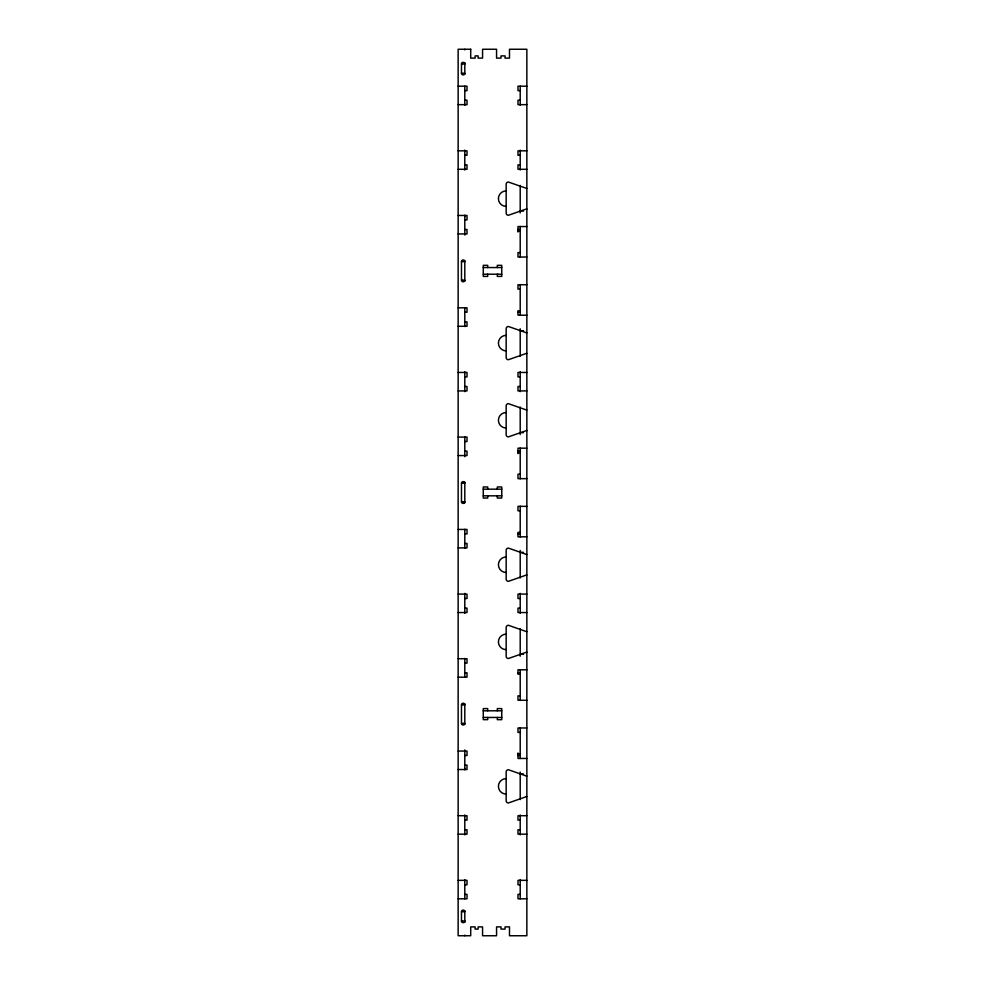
<?xml version="1.0" encoding="UTF-8"?>
<svg xmlns="http://www.w3.org/2000/svg" width="985" height="985" viewBox="0 0 985 985"><rect width="100%" height="100%" fill="white"/><g stroke="black" fill="none" stroke-linecap="round" stroke-linejoin="round"><path stroke-width="1.48" d="M464.797 216.626L464.797 215.198M461.473 64.025L464.797 64.025M461.473 73.259L464.797 73.259A1.662 1.662 0 0 1 463.135 74.922A1.662 1.662 0 0 1 461.473 73.259L461.473 63.754A1.268 1.268 0 0 1 461.854 62.855L462.236 62.572A1.933 1.933 0 0 1 464.169 62.658L464.415 62.855A1.268 1.268 0 0 1 464.797 63.754M458.148 86.188L467.013 86.188L467.013 90.62L464.797 90.62M526.852 86.188L517.987 86.188L517.987 90.62L520.203 90.62M464.797 100.224L467.013 100.224L467.013 104.656L458.148 104.656M520.203 100.224L517.987 100.224L517.987 104.656L526.852 104.656M458.148 150.828L467.013 150.828L467.013 155.261L464.797 155.261M526.852 150.828L517.987 150.828L517.987 155.261L520.203 155.261M464.797 164.864L467.013 164.864L467.013 169.297L458.148 169.297M520.203 164.864L517.987 164.864L517.987 169.297L526.852 169.297M526.852 208.931L526.852 209.029A2.216 2.216 0 0 0 526.224 209.029L508.383 215.272A2.216 2.216 0 0 1 506.167 213.055L506.167 184.244A2.216 2.216 0 0 1 508.383 182.028L526.224 188.27A2.216 2.216 0 0 0 526.852 188.357M520.203 211.036L523.527 211.036M458.148 215.469L467.013 215.469L467.013 219.901L464.797 219.901M526.852 226.55L517.987 226.55L517.987 232.004M464.797 229.505L467.013 229.505L467.013 233.938L458.148 233.938M517.987 229.505L520.203 229.505M517.987 230.982L520.203 230.982M520.203 252.591L517.987 252.591L517.987 257.023L526.852 257.023M461.473 261.641L464.797 261.641A1.662 1.662 0 0 0 463.135 259.978A1.662 1.662 0 0 0 461.473 261.641L461.473 280.109A1.662 1.662 0 0 0 463.135 281.772A1.662 1.662 0 0 0 464.797 280.109L461.473 280.109M483.266 267.551L501.734 267.551M483.266 274.199L501.734 274.199M526.852 284.727L517.987 284.727L517.987 289.159L520.203 289.159M458.148 307.812L467.013 307.812L467.013 312.245L464.797 312.245M520.203 310.767L517.987 310.767L517.987 315.2L526.852 315.2M517.987 312.245L520.203 312.245M464.797 321.849L467.013 321.849L467.013 326.281L458.148 326.281M520.203 330.714L523.527 330.714M526.433 332.721L526.852 332.819A2.216 2.216 0 0 1 526.224 332.721L508.383 326.478A2.216 2.216 0 0 0 506.167 328.694L506.167 357.506A2.216 2.216 0 0 0 508.383 359.722L526.224 353.48A2.216 2.216 0 0 1 526.852 353.393L526.433 353.393M458.148 372.453L467.013 372.453L467.013 376.886L464.797 376.886M526.852 372.453L517.987 372.453L517.987 376.886L520.203 376.886M464.797 386.489L467.013 386.489L467.013 390.922L458.148 390.922M520.203 386.489L517.987 386.489L517.987 390.922L526.852 390.922M526.852 430.556L526.852 430.654A2.216 2.216 0 0 0 526.224 430.654L508.383 436.897A2.216 2.216 0 0 1 506.167 434.68L506.167 405.869A2.216 2.216 0 0 1 508.383 403.653L526.224 409.895A2.216 2.216 0 0 0 526.852 409.982M520.203 432.661L523.527 432.661M458.148 437.094L467.013 437.094L467.013 441.526L464.797 441.526M526.852 448.175L517.987 448.175L517.987 453.629M464.797 451.13L467.013 451.13L467.013 455.562L458.148 455.562M517.987 451.13L520.203 451.13M517.987 452.608L520.203 452.608M520.203 474.216L517.987 474.216L517.987 478.648L526.852 478.648M461.473 483.266L464.797 483.266A1.662 1.662 0 0 0 463.135 481.603A1.662 1.662 0 0 0 461.473 483.266L461.473 501.734A1.662 1.662 0 0 0 463.135 503.397A1.662 1.662 0 0 0 464.797 501.734L461.473 501.734M483.266 489.176L501.734 489.176M483.266 495.824L501.734 495.824M526.852 506.352L517.987 506.352L517.987 510.784L520.203 510.784M458.148 529.438L467.013 529.438L467.013 533.87L464.797 533.87M520.203 532.392L517.987 532.392L517.987 536.825L526.852 536.825M517.987 533.87L520.203 533.87M464.797 543.474L467.013 543.474L467.013 547.906L458.148 547.906M520.203 552.339L523.527 552.339M526.433 554.444L526.852 554.346A2.216 2.216 0 0 1 526.224 554.346L508.383 548.103A2.216 2.216 0 0 0 506.167 550.319L506.167 579.131A2.216 2.216 0 0 0 508.383 581.347L526.224 575.105A2.216 2.216 0 0 1 526.852 575.018L526.433 575.018M458.148 594.078L467.013 594.078L467.013 598.511L464.797 598.511M526.852 594.078L517.987 594.078L517.987 598.511L520.203 598.511M464.797 608.114L467.013 608.114L467.013 612.547L458.148 612.547M520.203 608.114L517.987 608.114L517.987 612.547L526.852 612.547M526.852 652.181L526.852 652.279A2.216 2.216 0 0 0 526.224 652.279L508.383 658.522A2.216 2.216 0 0 1 506.167 656.305L506.167 627.494A2.216 2.216 0 0 1 508.383 625.278L526.224 631.52A2.216 2.216 0 0 0 526.852 631.607M520.203 654.286L523.527 654.286M458.148 658.719L467.013 658.719L467.013 663.151L464.797 663.151M526.852 669.8L517.987 669.8L517.987 674.232L520.203 674.232M464.797 672.755L467.013 672.755L467.013 677.188L458.148 677.188M517.987 672.755L520.203 672.755M520.203 695.841L517.987 695.841L517.987 700.273L526.852 700.273M461.473 704.891L464.797 704.891A1.662 1.662 0 0 0 463.135 703.228A1.662 1.662 0 0 0 461.473 704.891L461.473 723.359A1.662 1.662 0 0 0 463.135 725.022A1.662 1.662 0 0 0 464.797 723.359L461.473 723.359M483.266 710.801L501.734 710.801M483.266 717.449L501.734 717.449M526.852 727.977L517.987 727.977L517.987 732.409L520.203 732.409M458.148 751.062L467.013 751.062L467.013 755.495L464.797 755.495M517.987 754.017L520.203 754.017M517.987 755.495L520.203 755.495M526.852 758.45L517.987 758.45L517.987 752.996M464.797 765.099L467.013 765.099L467.013 769.531L458.148 769.531M520.203 773.964L523.527 773.964M526.433 775.971L526.852 776.069A2.216 2.216 0 0 1 526.224 775.971L508.383 769.728A2.216 2.216 0 0 0 506.167 771.945L506.167 800.756A2.216 2.216 0 0 0 508.383 802.972L526.224 796.73A2.216 2.216 0 0 1 526.852 796.643L526.433 796.643M458.148 815.703L467.013 815.703L467.013 820.136L464.797 820.136M526.852 815.703L517.987 815.703L517.987 820.136L520.203 820.136M464.797 829.739L467.013 829.739L467.013 834.172L458.148 834.172M520.203 829.739L517.987 829.739L517.987 834.172L526.852 834.172M458.148 880.344L467.013 880.344L467.013 884.776L464.797 884.776M526.852 880.344L517.987 880.344L517.987 884.776L520.203 884.776M464.797 894.38L467.013 894.38L467.013 898.812L458.148 898.812M520.203 894.38L517.987 894.38L517.987 898.812L526.852 898.812M461.473 911.741L464.797 911.741A1.662 1.662 0 0 0 463.135 910.078A1.662 1.662 0 0 0 461.473 911.741L461.473 921.246A1.268 1.268 0 0 0 461.854 922.145L462.236 922.428A1.933 1.933 0 0 0 464.169 922.342L464.415 922.145A1.268 1.268 0 0 0 464.797 921.246M461.473 920.975L464.797 920.975M464.797 768.374L464.797 769.802M520.203 86.188L520.203 105.309M520.203 150.089L520.203 170.036M520.203 185.389L520.203 212.957M520.203 226.501L520.203 257.208M520.203 284.542L520.203 315.249M520.203 328.793L520.203 356.361M520.203 371.714L520.203 391.661M520.203 407.014L520.203 434.582M520.203 448.126L520.203 478.833M520.203 506.167L520.203 536.874M520.203 550.418L520.203 577.986M520.203 593.339L520.203 613.286M520.203 628.639L520.203 656.207M520.203 669.751L520.203 700.458M520.203 727.792L520.203 758.499M520.203 772.043L520.203 799.611M520.203 814.964L520.203 834.911M520.203 879.691L520.203 898.812M497.314 267.551L497.314 265.334L501.747 265.334L501.747 276.416L497.314 276.416L497.314 274.199M497.314 489.176L497.314 486.959L501.747 486.959L501.747 498.041L497.314 498.041L497.314 495.824M497.314 710.801L497.314 708.584L501.747 708.584L501.747 719.666L497.314 719.666L497.314 717.449M487.71 267.551L487.71 265.334L483.278 265.334L483.278 276.416L487.71 276.416L487.71 274.199M487.71 489.176L487.71 486.959L483.278 486.959L483.278 498.041L487.71 498.041L487.71 495.824M487.71 710.801L487.71 708.584L483.278 708.584L483.278 719.666L487.71 719.666L487.71 717.449M464.797 49.25L464.797 49.903M464.797 62.646L464.797 74.38M464.797 86.188L464.797 105.309M464.797 150.089L464.797 170.036M464.797 215.961L464.797 235.046M464.797 260.532L464.797 281.217M464.797 307.714L464.797 326.564M464.797 371.714L464.797 391.661M464.797 436.823L464.797 456.671M464.797 482.158L464.797 502.842M464.797 529.339L464.797 548.189M464.797 593.339L464.797 613.286M464.797 658.448L464.797 677.286M464.797 703.783L464.797 724.467M464.797 749.954L464.797 769.039M464.797 814.964L464.797 834.911M464.797 879.691L464.797 898.812M464.797 910.62L464.797 922.354M464.797 935.097L464.797 935.75M506.167 206.407A7.757 7.757 0 0 1 498.41 198.65A7.757 7.757 0 0 1 506.167 190.893M506.167 794.107A7.757 7.757 0 0 1 498.41 786.35A7.757 7.757 0 0 1 506.167 778.593M506.167 649.657A7.757 7.757 0 0 1 498.41 641.9A7.757 7.757 0 0 1 506.167 634.143M506.167 572.482A7.757 7.757 0 0 1 498.41 564.725A7.757 7.757 0 0 1 506.167 556.968M506.167 428.032A7.757 7.757 0 0 1 498.41 420.275A7.757 7.757 0 0 1 506.167 412.518M506.167 350.857A7.757 7.757 0 0 1 498.41 343.1A7.757 7.757 0 0 1 506.167 335.343M470.707 49.25L458.148 49.25L458.148 935.75L470.707 935.75L470.707 926.885L475.139 926.885L475.139 929.101L478.131 929.101L478.131 926.885L482.564 926.885L482.564 935.75L496.563 935.75L496.563 926.885L500.996 926.885L500.996 929.101L505.059 929.101L505.059 926.885L509.491 926.885L509.491 935.75L526.852 935.75L526.852 49.25L509.491 49.25L509.491 58.115L505.059 58.115L505.059 55.899L500.996 55.899L500.996 58.115L496.563 58.115L496.563 49.25L482.564 49.25L482.564 58.115L478.131 58.115L478.131 55.899L475.139 55.899L475.139 58.115L470.707 58.115L470.707 49.25"/></g></svg>
